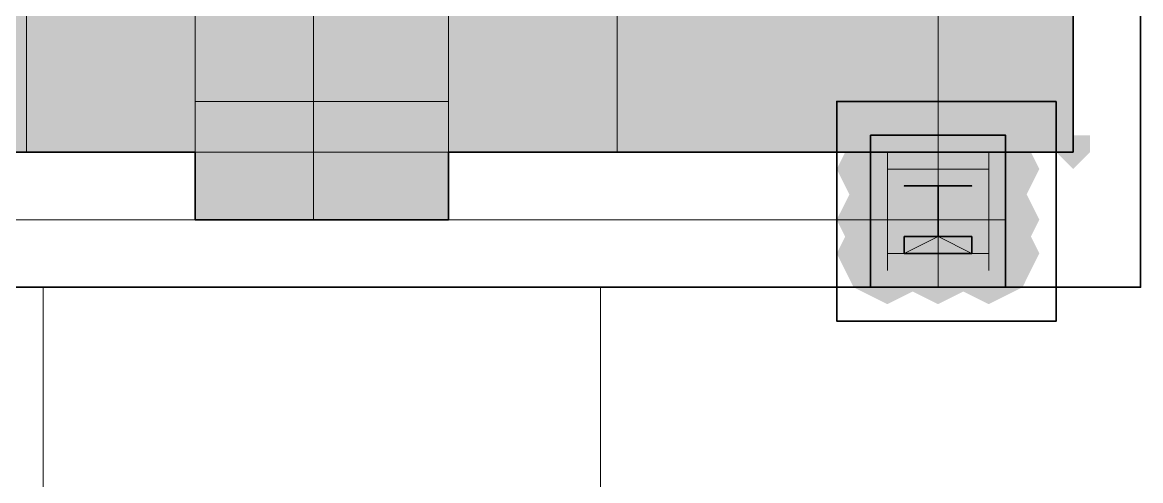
# Model space of a CAD drawing. Header units: millimetres. Extents: x 2315 to 4619, y 1334 to 1897.
# Drawn here: x 3953.96 to 3958.005, y 1531.468 to 1533.126 of the extents above; entities that cross this region are included whole.
import ezdxf

# ---------------------------------------------------------------- set-up
doc = ezdxf.new("R2010")
doc.units = ezdxf.units.MM
doc.linetypes.add('PDF_IMPORT', pattern=[1, 0.8, -0.2])
for name, color, linetype in [('PDF_中心线层', 1, 'Continuous'), ('PDF_双点划线', 6, 'Continuous'), ('PDF_粗实线层', 7, 'Continuous'), ('PDF_细实线层', 7, 'Continuous'), ('PDF_虚线层', 6, 'Continuous')]:
    doc.layers.add(name, color=color, linetype=linetype)

msp = doc.modelspace()

# ---------------------------------------------------------------- hatches: boundary and pattern name
at = {"layer": 'PDF_中心线层', "transparency": 33554559}
for points in [[(3957.2723, 1532.6563), (3957.2112, 1532.6563), (3957.2112, 1532.5952), (3957.2723, 1532.5341), (3957.3333, 1532.5952), (3957.3333, 1532.6563)], [(3957.4555, 1532.6563), (3957.3944, 1532.6563), (3957.3944, 1532.5952), (3957.4555, 1532.5341), (3957.5166, 1532.5952), (3957.5166, 1532.6563)], [(3957.4555, 1532.473), (3957.3944, 1532.473), (3957.3944, 1532.412), (3957.4555, 1532.3509), (3957.5166, 1532.412), (3957.5166, 1532.473)], [(3957.2723, 1532.3509), (3957.2112, 1532.3509), (3957.2112, 1532.2898), (3957.2723, 1532.2287), (3957.3333, 1532.2898), (3957.3333, 1532.3509)], [(3957.4555, 1532.3509), (3957.3944, 1532.3509), (3957.3944, 1532.2898), (3957.4555, 1532.2287), (3957.5166, 1532.2898), (3957.5166, 1532.3509)]]:
    msp.add_hatch(color=256, dxfattribs=at).paths.add_polyline_path(points)
at = {"layer": 'PDF_双点划线', "transparency": 33554559}
for points in [[(3957.1501, 1532.5952), (3957.089, 1532.5952), (3957.089, 1532.5341), (3957.1501, 1532.473), (3957.2112, 1532.5341), (3957.2112, 1532.5952)], [(3957.2723, 1532.5952), (3957.2112, 1532.5952), (3957.2112, 1532.5341), (3957.2723, 1532.473), (3957.3333, 1532.5341), (3957.3333, 1532.5952)], [(3957.2723, 1532.5952), (3957.2112, 1532.5952), (3957.2112, 1532.5341), (3957.2723, 1532.473), (3957.3333, 1532.5341), (3957.3333, 1532.5952)], [(3957.3944, 1532.5952), (3957.3333, 1532.5952), (3957.3333, 1532.5341), (3957.3944, 1532.473), (3957.4555, 1532.5341), (3957.4555, 1532.5952)], [(3957.2723, 1532.412), (3957.2112, 1532.412), (3957.2112, 1532.3509), (3957.2723, 1532.2898), (3957.3333, 1532.3509), (3957.3333, 1532.412)], [(3957.2723, 1532.412), (3957.2112, 1532.412), (3957.2112, 1532.3509), (3957.2723, 1532.2898), (3957.3333, 1532.3509), (3957.3333, 1532.412)]]:
    msp.add_hatch(color=256, dxfattribs=at).paths.add_polyline_path(points)
at = {"layer": 'PDF_粗实线层', "true_color": 0xffffff, "transparency": 33554559}
msp.add_hatch(color=7, dxfattribs=at).paths.add_polyline_path([(3954.5847, 1532.412), (3955.5009, 1532.412), (3955.5009, 1532.6563), (3957.7609, 1532.6563), (3957.7609, 1537.7871), (3952.8744, 1537.7871), (3952.8744, 1532.6563), (3954.5847, 1532.6563)])
at = {"layer": 'PDF_粗实线层', "transparency": 33554559}
for points in [[(3957.089, 1532.7784), (3956.9669, 1532.7174), (3956.9058, 1532.5952), (3956.9669, 1532.473), (3957.089, 1532.412), (3957.2112, 1532.473), (3957.2723, 1532.5952), (3957.2112, 1532.7174)], [(3957.2723, 1532.7784), (3957.1501, 1532.7174), (3957.089, 1532.5952), (3957.1501, 1532.473), (3957.2723, 1532.412), (3957.3944, 1532.473), (3957.4555, 1532.5952), (3957.3944, 1532.7174)], [(3957.4555, 1532.7784), (3957.3333, 1532.7174), (3957.2723, 1532.5952), (3957.3333, 1532.473), (3957.4555, 1532.412), (3957.5777, 1532.473), (3957.6387, 1532.5952), (3957.5777, 1532.7174)], [(3957.089, 1532.5952), (3956.9669, 1532.5341), (3956.9058, 1532.412), (3956.9669, 1532.2898), (3957.089, 1532.2287), (3957.2112, 1532.2898), (3957.2723, 1532.412), (3957.2112, 1532.5341)], [(3957.2723, 1532.5952), (3957.1501, 1532.5341), (3957.089, 1532.412), (3957.1501, 1532.2898), (3957.2723, 1532.2287), (3957.3944, 1532.2898), (3957.4555, 1532.412), (3957.3944, 1532.5341)], [(3957.4555, 1532.5952), (3957.3333, 1532.5341), (3957.2723, 1532.412), (3957.3333, 1532.2898), (3957.4555, 1532.2287), (3957.5777, 1532.2898), (3957.6387, 1532.412), (3957.5777, 1532.5341)], [(3957.089, 1532.473), (3956.9669, 1532.412), (3956.9058, 1532.2898), (3956.9669, 1532.1676), (3957.089, 1532.1065), (3957.2112, 1532.1676), (3957.2723, 1532.2898), (3957.2112, 1532.412)], [(3957.2723, 1532.473), (3957.1501, 1532.412), (3957.089, 1532.2898), (3957.1501, 1532.1676), (3957.2723, 1532.1065), (3957.3944, 1532.1676), (3957.4555, 1532.2898), (3957.3944, 1532.412)], [(3957.4555, 1532.473), (3957.3333, 1532.412), (3957.2723, 1532.2898), (3957.3333, 1532.1676), (3957.4555, 1532.1065), (3957.5777, 1532.1676), (3957.6387, 1532.2898), (3957.5777, 1532.412)]]:
    msp.add_hatch(color=256, dxfattribs=at).paths.add_polyline_path(points)
at = {"layer": 'PDF_细实线层', "true_color": 0x005cb8, "transparency": 33554559}
msp.add_hatch(color=152, dxfattribs=at).paths.add_polyline_path([(3957.7609, 1532.7174), (3957.6998, 1532.7174), (3957.6998, 1532.6563), (3957.7609, 1532.5952), (3957.822, 1532.6563), (3957.822, 1532.7174)])

# ---------------------------------------------------------------- linework, layer by layer
at = {"layer": 'PDF_中心线层', "linetype": 'PDF_IMPORT', "lineweight": 18, "ltscale": 6.04703}
msp.add_lwpolyline([(3955.0123, 1550.6752), (3955.0123, 1532.6563)], dxfattribs=at)
at = {"layer": 'PDF_中心线层', "lineweight": 18}
for points in [[(3955.0123, 1537.7871), (3955.0123, 1532.412), (3955.0123, 1536.932)], [(3954.5847, 1532.8395), (3955.5009, 1532.8395)], [(3957.2723, 1532.7174), (3957.2723, 1532.1676)], [(3957.089, 1532.6563), (3957.089, 1532.5952), (3957.1501, 1532.5952)], [(3957.2723, 1532.6563), (3957.2723, 1532.5952)], [(3957.4555, 1532.6563), (3957.4555, 1532.5952)], [(3957.089, 1532.473), (3957.089, 1532.412), (3957.1501, 1532.412)], [(3957.4555, 1532.473), (3957.4555, 1532.412)], [(3957.0279, 1532.412), (3957.5166, 1532.412)], [(3957.089, 1532.2287), (3957.089, 1532.2898), (3957.1501, 1532.2898)], [(3957.2723, 1532.2898), (3957.2723, 1532.2287)], [(3957.4555, 1532.2898), (3957.4555, 1532.2287)]]:
    msp.add_lwpolyline(points, dxfattribs=at)
for points in [[(3957.2723, 1536.932), (3952.7523, 1536.932), (3952.7523, 1532.412), (3957.2723, 1532.412)], [(3957.089, 1532.2898), (3957.4555, 1532.2898), (3957.4555, 1532.5952), (3957.089, 1532.5952)]]:
    msp.add_lwpolyline(points, close=True, dxfattribs=at)
at = {"layer": 'PDF_双点划线', "lineweight": 18}
msp.add_lwpolyline([(3957.2723, 1532.2898), (3957.2723, 1532.5952)], dxfattribs=at)
msp.add_lwpolyline([(3957.2723, 1532.5341), (3957.3944, 1532.5341), (3957.2723, 1532.5341), (3957.2723, 1532.3509), (3957.3944, 1532.3509), (3957.3944, 1532.2898), (3957.2723, 1532.2898), (3957.1501, 1532.2898), (3957.1501, 1532.3509), (3957.2723, 1532.3509), (3957.2723, 1532.5341), (3957.1501, 1532.5341)], close=True, dxfattribs=at)
at = {"layer": 'PDF_粗实线层', "lineweight": 35}
for points in [[(3956.1117, 1537.7871), (3955.0123, 1537.7871), (3953.9739, 1537.7871), (3952.8744, 1537.7871), (3952.8744, 1534.672), (3952.8744, 1532.6563), (3953.9739, 1532.6563), (3954.5847, 1532.6563), (3954.5847, 1532.412), (3955.0123, 1532.412), (3955.5009, 1532.412), (3955.5009, 1532.6563), (3955.562, 1532.6563), (3956.1117, 1532.6563), (3957.7609, 1532.6563), (3957.7609, 1534.672), (3957.7609, 1537.7871)], [(3957.0279, 1532.7174), (3957.0279, 1532.1676), (3957.5166, 1532.1676), (3957.5166, 1532.7174)], [(3957.2723, 1532.3509), (3957.2723, 1532.5341), (3957.1501, 1532.5341), (3957.2723, 1532.5341), (3957.3944, 1532.5341), (3957.2723, 1532.5341), (3957.2723, 1532.473), (3957.2723, 1532.3509), (3957.3944, 1532.3509), (3957.3944, 1532.2898), (3957.2723, 1532.2898), (3957.1501, 1532.2898), (3957.1501, 1532.3509)]]:
    msp.add_lwpolyline(points, close=True, dxfattribs=at)
at = {"layer": 'PDF_粗实线层', "color": 251, "lineweight": 35, "true_color": 0x545454}
msp.add_lwpolyline([(3953.0577, 1532.1676), (3953.0577, 1537.1763), (3958.0052, 1537.1763), (3958.0052, 1532.1676)], close=True, dxfattribs=at)
at = {"layer": 'PDF_粗实线层', "color": 8, "lineweight": 35, "true_color": 0x808080}
msp.add_lwpolyline([(3957.6998, 1532.8395), (3956.9058, 1532.8395), (3956.9058, 1532.0455), (3957.6998, 1532.0455)], close=True, dxfattribs=at)
at = {"layer": 'PDF_粗实线层', "color": 7, "lineweight": 0, "true_color": 0xffffff}
for points in [[(3953.9739, 1532.6563), (3957.7609, 1532.6563), (3952.8744, 1532.6563), (3957.7609, 1532.6563), (3954.5847, 1532.6563), (3956.1117, 1532.6563)], [(3952.8744, 1532.6563), (3957.7609, 1532.6563), (3952.8744, 1532.6563), (3957.7609, 1532.6563), (3952.8744, 1532.6563), (3957.7609, 1532.6563), (3952.8744, 1532.6563), (3957.7609, 1532.6563), (3952.8744, 1532.6563), (3957.7609, 1532.6563), (3952.8744, 1532.6563), (3957.7609, 1532.6563), (3954.5847, 1532.6563), (3955.562, 1532.6563)], [(3957.2723, 1532.5341), (3957.2723, 1532.3509), (3957.2723, 1532.2898), (3957.2723, 1532.5341), (3957.2723, 1532.473)], [(3957.2723, 1532.5341), (3957.2723, 1532.5341)], [(3957.2723, 1532.5341), (3957.2723, 1532.5341)], [(3957.2723, 1532.5341), (3957.2723, 1532.5341)], [(3957.2723, 1532.5341), (3957.2723, 1532.5341)], [(3957.2723, 1532.5341), (3957.2723, 1532.5341)], [(3957.2723, 1532.5341), (3957.3944, 1532.5341), (3957.2723, 1532.5341)], [(3957.2723, 1532.3509), (3957.2723, 1532.2898)], [(3957.2723, 1532.3509), (3957.3944, 1532.2898), (3957.2723, 1532.2898)]]:
    msp.add_lwpolyline(points, dxfattribs=at)
for points in [[(3957.1501, 1532.2898), (3957.2723, 1532.2898), (3957.2723, 1532.3509), (3957.2723, 1532.2898), (3957.2723, 1532.3509), (3957.2723, 1532.2898), (3957.2723, 1532.3509), (3957.2723, 1532.2898), (3957.2723, 1532.5341), (3957.1501, 1532.5341), (3957.2723, 1532.5341), (3957.2723, 1532.3509)], [(3957.2723, 1532.3509), (3957.2723, 1532.2898)], [(3957.2723, 1532.2898), (3957.2723, 1532.3509)]]:
    msp.add_lwpolyline(points, close=True, dxfattribs=at)
at = {"layer": 'PDF_细实线层', "color": 152, "lineweight": 18, "true_color": 0x005cb8}
msp.add_lwpolyline([(3957.7609, 1532.6563), (3957.7609, 1537.7871), (3952.8744, 1537.7871), (3952.8744, 1532.6563)], close=True, dxfattribs=at)
for points in [[(3953.9739, 1537.7871), (3953.9739, 1532.6563)], [(3956.1117, 1537.7871), (3956.1117, 1532.6563)]]:
    msp.add_lwpolyline(points, dxfattribs=at)
at = {"layer": 'PDF_虚线层', "lineweight": 18}
msp.add_lwpolyline([(3955.5009, 1532.412), (3955.5009, 1533.2671), (3954.5847, 1533.2671), (3954.5847, 1532.412)], close=True, dxfattribs=at)
at = {"layer": 'PDF_虚线层', "linetype": 'PDF_IMPORT', "lineweight": 18, "ltscale": 1.465947}
msp.add_lwpolyline([(3954.035, 1528.2584), (3956.0506, 1528.2584), (3956.0506, 1532.1676), (3954.035, 1532.1676), (3954.035, 1528.2584)], dxfattribs=at)

doc.saveas('drawing.dxf')
